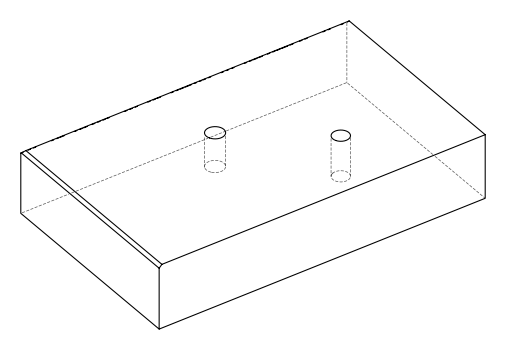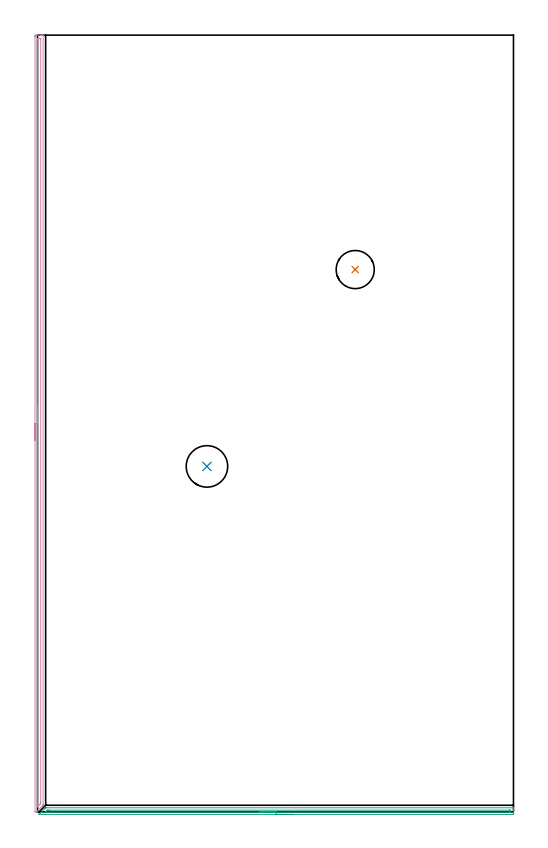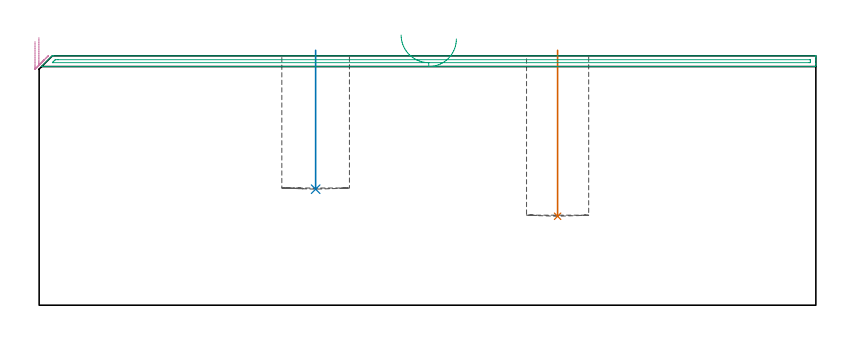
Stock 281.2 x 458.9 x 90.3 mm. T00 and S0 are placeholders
(PLAN: 4 operations, 2 tool changes, 12.6 min)
(1 INDEXABLE_INSERT_DRILL_BLIND_HOLE_FROM_SOLID | STEP1POCKET | NXT0302_016 | 0.24 min | 22961 mm3)
(2 INDEXABLE_INSERT_DRILL_BLIND_HOLE_FROM_SOLID_1 | STEP1POCKET_1 | NXT0302_020 | 0.2 min | 22607 mm3)
(3 AREA_MILL | FG_CHAMFER_SURFACE | UGT0205_001 | 4.61 min | 2137 mm3)
(4 AREA_MILL_1 | FG_CHAMFER_SURFACE_1 | UGT0205_001 | 7.5 min | 5262 mm3)
(TOOL NXT0302_016 | Index. Insert Drill 22.5mm [880-D2250L25-03] | D22.5 PA176 FL68 Z2)
(TOOL NXT0302_020 | Index. Insert Drill 24.5mm [880-D2450L25-03] | D24.5 PA176 FL74 Z2)
(TOOL UGT0205_001 | Chamfer Mill 20 x 3 x 45 deg. | D20 FL50 Z2)
(OP 1 INDEXABLE_INSERT_DRILL_BLIND_HOLE_FROM_SOLID)
G17 G21 G94 G90
T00 M6
G54
G17 G0 G90 X187.7 Y320.4 S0 M3
G43 Z100.3 H1
G94 G81 G98 Z32.2 F250. R92.3
G80
M5
M2
(OP 2 INDEXABLE_INSERT_DRILL_BLIND_HOLE_FROM_SOLID_1)
G17 G21 G94 G90
T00 M6
G54
G17 G0 G90 X100.1 Y204.1 S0 M3
G43 Z100.3 H1
G94 G81 G98 Z42. F250. R92.3
G80
M5
M2
(OP 3 AREA_MILL)
G17 G21 G94 G90
T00 M6
G54
G17 G0 G90 X151.05 Y-1.5 S1061 M3
G43 Z100.3 H0
Z96.4
G94 G1 X151.012 Z95.528 F250.
X150.898 Z94.664
X150.709 Z93.812
X150.447 Z92.98
X150.113 Z92.174
X149.71 Z91.4
X149.242 Z90.664
X148.71 Z89.972
X148.121 Z89.329
X147.478 Z88.74
X146.786 Z88.208
X146.05 Z87.74
X145.276 Z87.337
X144.47 Z87.003
X143.638 Z86.741
X142.787 Z86.552
X141.922 Z86.438
X141.05 Z86.4
X1.014
X0.936 Y-1.495 Z86.404
X0.919 Y-1.492 Z86.405
X0.936 Y-1.463 Z86.435
X4.525 Y2.125 Z90.024
X4.783 Y2.384 Z90.281
X4.788 Y2.389 Z90.285
X4.804 Y2.394 Z90.288
X5.109 Y2.4 Z90.3
X281.015
X281.19 Y2.397 Z90.288
X281.193 Y2.335 Z90.226
X281.2 Y1.895 Z89.795
Y1.634 Z89.534
Y0.896 Z88.792
Y-0.365 Z87.532
X281.197 Y-0.889 Z87.006
X281.193 Y-1.491 Z86.405
X281.173 Y-1.493 Z86.403
X280.568 Y-1.5 Z86.4
X141.05
Y-0.086 Z87.814
X5.02 Y-0.085 Z87.815
X4.841 Y-0.083 Z87.817
X4.791 Y-0.08 Z87.82
X4.781 Y-0.078 Z87.822
X4.782 Y-0.075 Z87.825
X4.812 Y-0.04 Z87.86
X4.854 Y0.004 Z87.904
X4.981 Y0.132 Z88.032
X5.109 Y0.26 Z88.16
X5.429 Y0.577 Z88.477
X5.754 Y0.896 Z88.796
X5.837 Y0.975 Z88.875
X5.919 Y0.981 Z88.881
X6.004 Y0.983 Z88.883
X6.809 Y0.986 Z88.886
X6.898
X278.869 Y0.985 Z88.885
X279.048 Y0.983 Z88.883
X279.166 Y0.979 Z88.879
X279.192 Y0.977 Z88.877
X279.195 Y0.973 Z88.873
X279.197 Y0.956 Z88.856
X279.199 Y0.896 Z88.796
X279.2 Y0.477 Z88.377
X279.197 Y0.004 Z87.904
X279.194 Y-0.049 Z87.851
X279.191 Y-0.072 Z87.828
X279.183 Y-0.079 Z87.821
X279.137 Y-0.081 Z87.819
X278.958 Y-0.085 Z87.815
X278.869 Y-0.086 Z87.814
X278.779
X141.05
X140.178 Z87.852
X139.314 Z87.966
X138.462 Z88.155
X137.63 Z88.417
X136.824 Z88.751
X136.05 Z89.154
X135.314 Z89.623
X134.622 Z90.154
X133.979 Z90.743
X133.39 Z91.386
X132.859 Z92.078
X132.39 Z92.814
X131.987 Z93.588
X131.653 Z94.394
X131.391 Z95.226
X131.202 Z96.078
X131.088 Z96.943
X131.05 Z97.814
G0 Z100.3
M5
M2
(OP 4 AREA_MILL_1)
G17 G21 G94 G90
T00 M6
G54
G17 G0 G90 X-1.5 Y219.45 S1061 M3
G43 Z100.3 H0
Z95.5
G94 G1 Y219.488 Z94.628 F250.
Y219.602 Z93.764
Y219.791 Z92.912
Y220.053 Z92.08
Y220.387 Z91.274
Y220.79 Z90.5
Y221.258 Z89.764
Y221.79 Z89.072
Y222.379 Z88.429
Y223.022 Z87.84
Y223.714 Z87.308
Y224.45 Z86.84
Y225.224 Z86.437
Y226.03 Z86.103
Y226.862 Z85.841
Y227.713 Z85.652
Y228.578 Z85.538
Y229.45 Z85.5
Y457.996
X-1.499 Y458.275 Z85.501
X-1.493 Y458.882 Z85.504
X-1.491 Y458.893 Z85.505
X-0.886 Y458.9 Z86.109
X1.793 Z88.788
X2.505 Z89.504
X2.811 Z89.811
X3.236 Y458.893 Z90.228
X3.297 Y458.89 Z90.288
X3.3 Y458.722 Z90.3
Y4.2
X3.295 Y3.903 Z90.288
X3.287 Y3.886 Z90.283
X2.707 Y3.306 Z89.706
X-0.273 Y0.327 Z86.727
X-0.44 Y0.159 Z86.557
X-0.574 Y0.029 Z86.424
X-0.607 Y0.004 Z86.39
X-0.663 Y0.001 Z86.335
X-0.685 Y0. Z86.314
X-1.146 Z85.852
X-1.492 Y0.01 Z85.505
X-1.5 Y0.099 Z85.5
Y229.45
X-0.086 Z86.914
Y456.58
X-0.084 Y456.673 Z86.916
X-0.079 Y456.858 Z86.921
X-0.077 Y456.892 Z86.923
X-0.069 Y456.894 Z86.931
X-0.045 Y456.897 Z86.955
X0.007 Y456.899 Z87.007
X1.382 Z88.382
X1.793 Y456.893 Z88.793
X1.851 Y456.89 Z88.851
X1.879 Y456.881 Z88.879
X1.885 Y456.487 Z88.885
Y5.896
X1.881 Y5.094 Z88.881
X1.879 Y5.008 Z88.879
X1.87 Y4.932 Z88.87
X1.793 Y4.85 Z88.793
X1.471 Y4.523 Z88.471
X1.151 Y4.2 Z88.151
X0.007 Y3.058 Z87.007
X-0.036 Y3.019 Z86.964
X-0.07 Y2.991 Z86.93
X-0.079 Y2.988 Z86.921
X-0.08 Y3.029 Z86.92
X-0.085 Y3.214 Z86.915
X-0.086 Y3.306 Z86.914
Y3.399
Y229.45
Y230.322 Z86.952
Y231.186 Z87.066
Y232.038 Z87.255
Y232.87 Z87.517
Y233.676 Z87.851
Y234.45 Z88.254
Y235.186 Z88.723
Y235.878 Z89.254
Y236.521 Z89.843
Y237.11 Z90.486
Y237.642 Z91.179
Y238.11 Z91.914
Y238.513 Z92.688
Y238.847 Z93.494
Y239.109 Z94.326
Y239.298 Z95.178
Y239.412 Z96.043
Y239.45 Z96.914
G0 Z100.3
M5
M2
